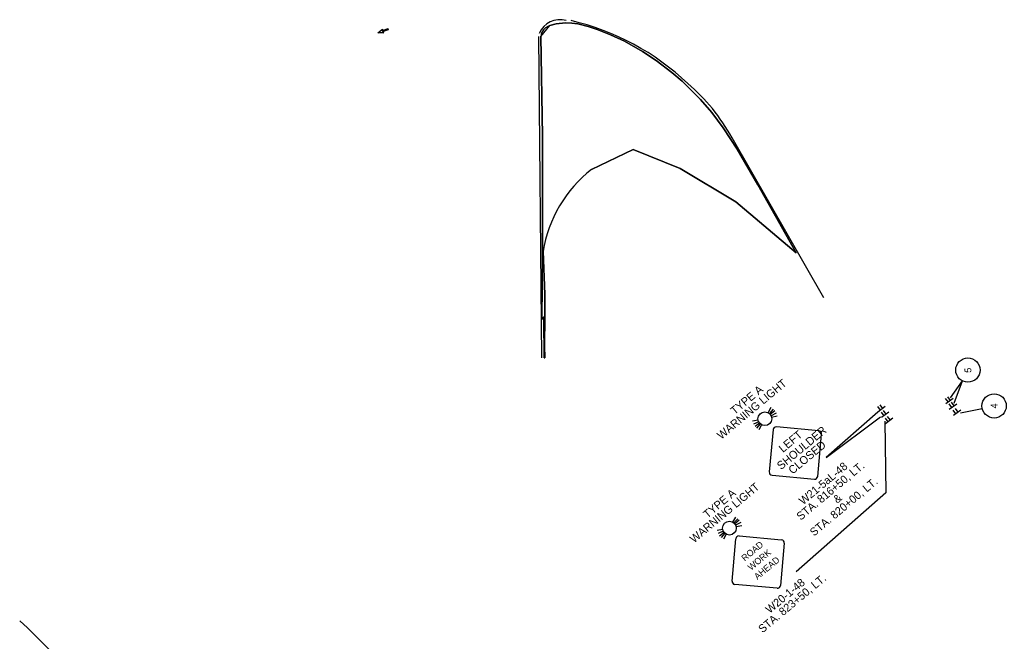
# Model space of a CAD drawing. Extents: x 126146 to 386643, y 319437 to 606724.
# Drawn here: x 169499 to 170362, y 351833 to 352377 of the extents above; entities that cross this region are included whole.
import ezdxf

# ---------------------------------------------------------------- set-up
doc = ezdxf.new("R2010")
doc.units = 0
doc.layers.add('PM_P_Edge_Line', color=7, linetype='Continuous')

msp = doc.modelspace()

# ---------------------------------------------------------------- linework, layer by layer
at = {"layer": 'PM_P_Edge_Line'}
for p, q in [((169968.51, 352373.41), (169963.08, 352371.92)), ((169971.29, 352373.88), (169968.51, 352373.41)), ((169976.82, 352374.36), (169971.29, 352373.88)), ((169982.27, 352374.24), (169976.82, 352374.36)), ((169987.64, 352373.56), (169982.27, 352374.24)), ((169996.7, 352371.28), (169987.64, 352373.56)), ((169812.65, 352365.69), (169816.8, 352368.98)), ((169817.95, 352365.7), (169812.65, 352365.69)), ((169812.65, 352365.69), (169812.65, 352365.69)), ((169816.27, 352367.48), (169821.46, 352369.29)), ((169816.8, 352368.98), (169816.27, 352367.48)), ((169821.79, 352368.34), (169816.6, 352366.54)), ((169816.6, 352366.54), (169817.95, 352365.7)), ((169821.46, 352369.29), (169821.79, 352368.34)), ((169821.62, 352368.82), (169821.62, 352368.82)), ((169955.48, 352364.28), (169955.32, 352362.36)), ((169955.87, 352365.64), (169955.48, 352364.28)), ((169957.45, 352368.29), (169955.87, 352365.64)), ((169959.41, 352370.03), (169957.45, 352368.29)), ((169961.82, 352371.4), (169959.41, 352370.03)), ((169963.08, 352371.92), (169961.82, 352371.4)), ((170004.5, 352368.52), (169996.7, 352371.28)), ((170016.11, 352363.77), (170004.5, 352368.52)), ((170028.25, 352358.25), (170016.11, 352363.77)), ((169956.02, 352081.2), (169953.3, 352362.43)), ((169955.32, 352362.36), (169956.53, 352275.41)), ((170044, 352349.38), (170028.25, 352358.25)), ((170055.94, 352341.33), (170044, 352349.38)), ((170069.77, 352330.89), (170055.94, 352341.33)), ((170078.76, 352323.25), (170069.77, 352330.89)), ((170081.43, 352320.83), (170078.76, 352323.25)), ((170094.98, 352307.21), (170081.43, 352320.83)), ((170104.63, 352295.94), (170094.98, 352307.21)), ((170114.64, 352282.48), (170104.63, 352295.94)), ((170126.98, 352263.91), (170114.64, 352282.48)), ((169956.53, 352275.41), (169956.62, 352173.86)), ((170202.67, 352133.78), (170122.46, 352273.81)), ((169999.48, 352246.18), (170036.09, 352263.65)), ((170036.09, 352263.65), (170077.16, 352247.02)), ((170144.98, 352232.55), (170126.98, 352263.91)), ((170077.16, 352247.02), (170125.62, 352217.69)), ((170178.41, 352173.3), (170144.98, 352232.55)), ((170125.62, 352217.69), (170178.41, 352173.3)), ((169956.62, 352173.86), (169956.2, 352115.41)), ((169956.2, 352115.41), (169956.62, 352173.86)), ((169956.62, 352173.86), (169957.13, 352174.26)), ((169958.57, 352136.99), (169957.13, 352174.26)), ((169957.13, 352174.26), (169958.57, 352136.99)), ((169958.55, 352117.46), (169958.57, 352136.99)), ((169958.57, 352136.99), (169958.55, 352117.46)), ((169958.55, 352117.46), (169956.2, 352115.41)), ((169956.2, 352115.41), (169957.7, 352115.43)), ((169957.7, 352115.43), (169958.55, 352117.46)), ((169957.7, 352115.43), (169958.02, 352081.22)), ((169958.02, 352081.22), (169957.7, 352115.43)), ((169958.5, 352091.5), (169958.55, 352117.46)), ((169958.55, 352117.46), (169958.5, 352091.5)), ((169958.82, 352081.43), (169958.5, 352091.5)), ((169958.5, 352091.5), (169958.82, 352081.43)), ((169958.82, 352081.43), (169958.02, 352081.22)), ((169958.02, 352081.22), (169958.52, 352081.22)), ((169958.52, 352081.22), (169958.82, 352081.43)), ((170313.44, 352046.44), (170324.03, 352061.07)), ((170316.71, 352041.59), (170324.03, 352061.07)), ((170311.64, 352042.64), (170309.26, 352045.86)), ((170315.82, 352045.73), (170309.39, 352040.98)), ((170313.57, 352044.07), (170311.2, 352047.28)), ((170156.42, 352037.74), (170154.04, 352033.34)), ((170158.48, 352036.3), (170155.16, 352032.56)), ((170252.34, 352035.56), (170249.96, 352038.78)), ((170256.52, 352038.65), (170250.08, 352033.9)), ((170254.27, 352036.99), (170251.89, 352040.2)), ((170253.3, 352036.27), (170253.3, 352036.27)), ((170314.75, 352037.77), (170312.37, 352040.98)), ((170318.93, 352040.86), (170312.5, 352036.1)), ((170312.61, 352043.35), (170312.61, 352043.35)), ((170316.68, 352039.19), (170314.3, 352042.41)), ((170315.71, 352038.48), (170315.71, 352038.48)), ((170318.32, 352032.39), (170315.94, 352035.61)), ((170322.5, 352035.48), (170316.07, 352030.73)), ((170320.25, 352033.82), (170317.87, 352037.04)), ((170322.42, 352033.22), (170341.28, 352037.1)), ((170145.26, 352026.87), (170140.36, 352025.89)), ((170159.77, 352034.94), (170155.87, 352031.81)), ((170161.09, 352032.85), (170156.59, 352030.67)), ((170161.98, 352030.2), (170157.08, 352029.22)), ((170250.08, 352033.9), (170204.81, 351994.13)), ((170204.81, 351994.13), (170252.2, 352029.82)), ((170255.44, 352030.68), (170253.07, 352033.9)), ((170259.62, 352033.77), (170253.19, 352029.02)), ((170257.37, 352032.11), (170255, 352035.33)), ((170256.41, 352031.4), (170256.41, 352031.4)), ((170259.02, 352025.31), (170256.64, 352028.53)), ((170263.2, 352028.4), (170256.76, 352023.65)), ((170260.95, 352026.74), (170258.57, 352029.96)), ((170319.29, 352033.11), (170319.29, 352033.11)), ((170145.75, 352025.42), (170141.25, 352023.24)), ((170146.47, 352024.28), (170142.57, 352021.15)), ((170147.17, 352023.54), (170143.86, 352019.8)), ((170148.3, 352022.75), (170145.92, 352018.35)), ((170256.03, 352025.81), (170257.11, 351963.28)), ((170259.98, 352026.03), (170259.98, 352026.03)), ((170257.11, 351963.28), (170178.54, 351894.04)), ((170125.36, 351942.01), (170122.98, 351937.61)), ((170127.42, 351940.57), (170124.11, 351936.82)), ((170128.72, 351939.21), (170124.82, 351936.08)), ((170130.04, 351937.12), (170125.54, 351934.94)), ((170130.93, 351934.47), (170126.02, 351933.49)), ((170114.21, 351931.14), (170109.3, 351930.16)), ((170114.69, 351929.69), (170110.19, 351927.51)), ((170115.42, 351928.55), (170111.51, 351925.42)), ((170116.12, 351927.81), (170112.81, 351924.06)), ((170117.25, 351927.02), (170114.87, 351922.62))]:
    msp.add_line(p, q, dxfattribs=at)
for points in [[(169957.13, 352174.26), (169956.62, 352173.86), (169956.53, 352275.41), (169955.32, 352362.36), (169963.08, 352371.92), (169968.51, 352373.41), (169976.82, 352374.36), (169982.27, 352374.24), (169987.64, 352373.56), (169996.7, 352371.28), (170004.5, 352368.52), (170016.11, 352363.77), (170028.25, 352358.25), (170044, 352349.38), (170055.94, 352341.33), (170069.77, 352330.89), (170078.76, 352323.25), (170081.43, 352320.83), (170094.98, 352307.21), (170104.63, 352295.94), (170114.64, 352282.48), (170126.98, 352263.91), (170144.98, 352232.55), (170178.41, 352173.3), (170125.62, 352217.69), (170077.16, 352247.02), (170036.09, 352263.65), (169999.48, 352246.18)], [(169999.48, 352246.18), (170036.09, 352263.65), (170077.16, 352247.02), (170125.62, 352217.69), (170178.41, 352173.3), (170144.98, 352232.55), (170126.98, 352263.91), (170114.64, 352282.48), (170104.63, 352295.94), (170094.98, 352307.21), (170081.43, 352320.83), (170078.76, 352323.25), (170069.77, 352330.89), (170055.94, 352341.33), (170044, 352349.38), (170028.25, 352358.25), (170016.11, 352363.77), (170004.5, 352368.52), (169996.7, 352371.28), (169987.64, 352373.56), (169982.27, 352374.24), (169976.82, 352374.36), (169971.29, 352373.88), (169968.51, 352373.41), (169963.08, 352371.92), (169961.82, 352371.4), (169959.41, 352370.03), (169957.45, 352368.29), (169955.87, 352365.64), (169955.48, 352364.28), (169955.32, 352362.36), (169956.53, 352275.41), (169956.62, 352173.86), (169956.2, 352115.41), (169957.7, 352115.43), (169958.02, 352081.22), (169958.52, 352081.22), (169958.82, 352081.43), (169958.5, 352091.5), (169958.55, 352117.46), (169958.57, 352136.99), (169957.13, 352174.26)], [(169957.13, 352174.26), (169956.62, 352173.86), (169956.53, 352275.41), (169955.32, 352362.36), (169963.08, 352371.92), (169968.51, 352373.41), (169976.82, 352374.36), (169982.27, 352374.24), (169987.64, 352373.56), (169996.7, 352371.28), (170004.5, 352368.52), (170016.11, 352363.77), (170028.25, 352358.25), (170044, 352349.38), (170055.94, 352341.33), (170069.77, 352330.89), (170078.76, 352323.25), (170081.43, 352320.83), (170094.98, 352307.21), (170104.63, 352295.94), (170114.64, 352282.48), (170126.98, 352263.91), (170144.98, 352232.55), (170178.41, 352173.3), (170125.62, 352217.69), (170077.16, 352247.02), (170036.09, 352263.65), (169999.48, 352246.18)], [(170158.39, 352018.47), (170155.02, 351981.43)], [(170198.31, 352017.51), (170161.27, 352020.87)], [(170197.35, 351977.59), (170200.71, 352014.62)], [(170157.43, 351978.55), (170194.46, 351975.18)], [(170128.69, 351925.46), (170165.73, 351922.09)], [(170122.44, 351886.02), (170125.8, 351923.05)], [(170168.13, 351919.21), (170164.77, 351882.17)], [(170161.88, 351879.77), (170124.85, 351883.13)]]:
    msp.add_lwpolyline(points, dxfattribs=at)
for points in [[(169956.2, 352115.41), (169956.62, 352173.86), (169957.13, 352174.26), (169958.57, 352136.99), (169958.55, 352117.46)], [(169958.55, 352117.46), (169958.5, 352091.5), (169958.82, 352081.43), (169958.02, 352081.22), (169957.7, 352115.43)]]:
    msp.add_lwpolyline(points, close=True, dxfattribs=at)
for centre, radius in [((170328.74, 352070.59), 10.62), ((170351.69, 352039.25), 10.62), ((170151.17, 352028.05), 6.02), ((170120.12, 351932.32), 6.02)]:
    msp.add_circle(centre, radius, dxfattribs=at)
for centre, radius, start, end in [((169971.97, 352357.05), 20.06, 74.49919, 156.11722), ((169931.55, 352161.08), 220.99, 46.49267, 76.90286), ((169971.2, 352190.06), 172.9, 28.97906, 49.39657), ((170070.65, 352155.84), 115, 128.22833, 170.78491), ((170070.65, 352155.84), 115, 128.22833, 170.78491), ((170070.65, 352155.84), 115, 128.22833, 170.78491), ((170070.65, 352155.84), 115, 128.22833, 170.78491), ((170161.03, 352018.23), 2.66, 84.81286, 174.81286), ((170198.07, 352014.86), 2.66, 354.81286, 84.81286), ((170157.67, 351981.19), 2.66, 174.81286, 264.81286), ((170194.7, 351977.83), 2.66, 264.81286, 354.81286), ((170128.45, 351922.81), 2.66, 84.81286, 174.81286), ((170165.49, 351919.45), 2.66, 354.81286, 84.81286), ((170125.09, 351885.78), 2.66, 174.81286, 264.81286), ((170162.12, 351882.41), 2.66, 264.81286, 354.81286), ((169089.87, 351408.8), 602.9, 33.24134, 47.21647)]:
    msp.add_arc(centre, radius, start, end, dxfattribs=at)

# ---------------------------------------------------------------- texts
for s, height, rotation, p in [('5', 5.95, 90.92183, (170331.76, 352068.26)), ('WARNING LIGHT', 7, 39.81286, (170112.99, 352009.57)), ('TYPE A', 7, 39.81286, (170124.71, 352031.14)), ('4', 5.95, 90.92183, (170354.7, 352037.03)), ('SHOULDER', 7.083, 39.81286, (170165.39, 351983.01)), ('LEFT', 7.083, 39.81286, (170166.95, 351998)), ('CLOSED', 7.083, 39.81286, (170175.38, 351979.05)), ('STA. 816+50, LT.', 7, 39.81286, (170182.52, 351938.74)), ('W21-5aL-48', 7, 39.81286, (170184.63, 351952.3)), ('STA. 820+00, LT.', 7, 39.81286, (170194.12, 351924.83)), ('WARNING LIGHT', 7, 39.81286, (170089.16, 351918.96)), ('TYPE A', 7, 39.81286, (170100.89, 351940.53)), ('&', 7, 39.81286, (170214.48, 351953.59)), ('ROAD', 5.664, 39.81286, (170133.58, 351903)), ('WORK', 5.664, 39.81286, (170139.1, 351894.92)), ('AHEAD', 5.664, 39.81286, (170144.62, 351886.85)), ('STA. 823+50, LT.', 7, 39.81286, (170149.06, 351840.22)), ('W20-1-48', 7, 39.81286, (170155.35, 351857.26))]:
    msp.add_text(s, height=height, rotation=rotation, dxfattribs=at).set_placement(p)

doc.saveas('drawing.dxf')
